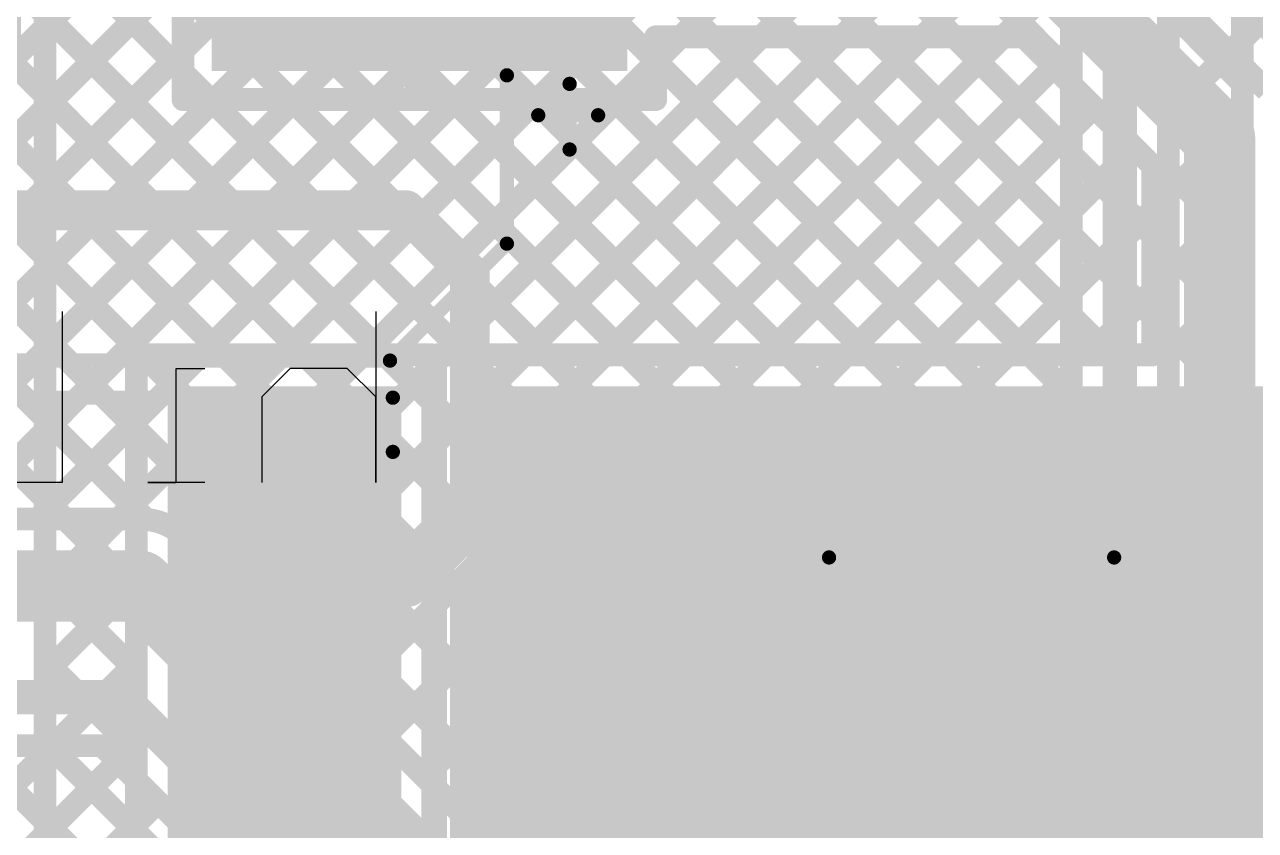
# Model space of a CAD drawing. Header units: millimetres. Extents: x 2.49 to 5.65, y 1.36 to 4.13.
# Drawn here: x 4.3888 to 4.8205, y 2.3043 to 2.5868 of the extents above; entities that cross this region are included whole.
import ezdxf

# ---------------------------------------------------------------- set-up
doc = ezdxf.new("R2010")
doc.units = ezdxf.units.MM
doc.header["$MEASUREMENT"] = 0
for name, color, linetype in [('BottomLayer', 5, 'Continuous'), ('BottomOverlay', 54, 'Continuous'), ('TopLayer', 1, 'Continuous'), ('TopOverlay', 2, 'Continuous'), ('TopPaste', 8, 'Continuous'), ('TopSolder', 216, 'Continuous')]:
    doc.layers.add(name, color=color, linetype=linetype)

# ---------------------------------------------------------------- blocks, each defined once
blk = doc.blocks.new('SMA_4')
at = {"layer": 'TopLayer'}
for points in [[(-0.02953, 0.03346), (-0.12795, 0.03346), (-0.02953, -0.03346), (-0.12795, -0.03346)], [(0.12795, 0.03346), (0.02953, 0.03346), (0.12795, -0.03346), (0.02953, -0.03346)]]:
    blk.add_solid(points, dxfattribs=at)
at = {"layer": 'TopOverlay', "const_width": 0.01}
for points in [[(-0.09, 0.043), (-0.09, 0.056)], [(0.094, 0.056), (-0.09, 0.056)], [(-0.089, -0.056), (-0.089, -0.043)], [(0.095, -0.056), (-0.089, -0.056)]]:
    blk.add_lwpolyline(points, dxfattribs=at)
at = {"layer": 'TopOverlay', "const_width": 0.005}
for points in [[(-0.0925, 0.056, 1), (-0.0875, 0.056, 1)], [(-0.0925, 0.056, 1), (-0.0875, 0.056, 1)], [(0.0915, 0.056, 1), (0.0965, 0.056, 1)], [(-0.0925, 0.043, 1), (-0.0875, 0.043, 1)], [(-0.0915, -0.043, 1), (-0.0865, -0.043, 1)], [(-0.0915, -0.056, 1), (-0.0865, -0.056, 1)], [(-0.0915, -0.056, 1), (-0.0865, -0.056, 1)], [(0.0925, -0.056, 1), (0.0975, -0.056, 1)]]:
    blk.add_lwpolyline(points, format="xyb", close=True, dxfattribs=at)
at = {"layer": 'TopOverlay'}
for points in [[(0.095, 0.036), (0.173, 0.036), (0.095, 0.061), (0.173, 0.061)], [(0.131, -0.061), (0.181, -0.061), (0.131, 0.061), (0.181, 0.061)], [(0.094, -0.061), (0.173, -0.061), (0.094, -0.036), (0.173, -0.036)]]:
    blk.add_solid(points, dxfattribs=at)
at = {"layer": 'TopPaste'}
for points in [[(-0.02953, 0.03346), (-0.12795, 0.03346), (-0.02953, -0.03346), (-0.12795, -0.03346)], [(0.12795, 0.03346), (0.02953, 0.03346), (0.12795, -0.03346), (0.02953, -0.03346)]]:
    blk.add_solid(points, dxfattribs=at)
at = {"layer": 'TopSolder'}
for points in [[(-0.02553, 0.03746), (-0.13195, 0.03746), (-0.02553, -0.03746), (-0.13195, -0.03746)], [(0.13195, 0.03746), (0.02553, 0.03746), (0.13195, -0.03746), (0.02553, -0.03746)]]:
    blk.add_solid(points, dxfattribs=at)
blk = doc.blocks.new('NR5040T4R7N_71')
at = {"layer": 'TopLayer'}
for points in [[(-0.10039, -0.07874), (-0.04134, -0.07874), (-0.10039, 0.07874), (-0.04134, 0.07874)], [(0.04134, -0.07874), (0.10039, -0.07874), (0.04134, 0.07874), (0.10039, 0.07874)]]:
    blk.add_solid(points, dxfattribs=at)
at = {"layer": 'TopOverlay', "const_width": 0.005}
for points in [[(0.104, 0.103), (-0.104, 0.103)], [(-0.104, 0.103), (-0.104, 0.084)], [(0.104, 0.103), (0.104, 0.084)], [(-0.104, -0.084), (-0.104, -0.103)], [(0.104, -0.084), (0.104, -0.103)], [(0.104, -0.103), (-0.104, -0.103)]]:
    blk.add_lwpolyline(points, dxfattribs=at)
at = {"layer": 'TopOverlay'}
for points, const_width in [([(-0.10525, 0.103, 1), (-0.10275, 0.103, 1)], 0.0025), ([(-0.10525, 0.103, 1), (-0.10275, 0.103, 1)], 0.0025), ([(0.10275, 0.103, 1), (0.10525, 0.103, 1)], 0.0025), ([(0.10275, 0.103, 1), (0.10525, 0.103, 1)], 0.0025), ([(-0.10525, 0.084, 1), (-0.10275, 0.084, 1)], 0.0025), ([(0.10275, 0.084, 1), (0.10525, 0.084, 1)], 0.0025), ([(-0.109, 0.076, 1), (-0.117, 0.076, 1)], 0.005), ([(-0.11825, 0.076, 1), (-0.11575, 0.076, 1)], 0.0025), ([(-0.11025, 0.076, 1), (-0.10775, 0.076, 1)], 0.0025), ([(-0.10525, -0.084, 1), (-0.10275, -0.084, 1)], 0.0025), ([(0.10275, -0.084, 1), (0.10525, -0.084, 1)], 0.0025), ([(-0.10525, -0.103, 1), (-0.10275, -0.103, 1)], 0.0025), ([(-0.10525, -0.103, 1), (-0.10275, -0.103, 1)], 0.0025), ([(0.10275, -0.103, 1), (0.10525, -0.103, 1)], 0.0025), ([(0.10275, -0.103, 1), (0.10525, -0.103, 1)], 0.0025)]:
    blk.add_lwpolyline(points, format="xyb", close=True, dxfattribs=dict(at, const_width=const_width))
at = {"layer": 'TopPaste'}
for points in [[(-0.10039, -0.07874), (-0.04134, -0.07874), (-0.10039, 0.07874), (-0.04134, 0.07874)], [(0.04134, -0.07874), (0.10039, -0.07874), (0.04134, 0.07874), (0.10039, 0.07874)]]:
    blk.add_solid(points, dxfattribs=at)
at = {"layer": 'TopSolder'}
for points in [[(-0.10439, -0.08274), (-0.03734, -0.08274), (-0.10439, 0.08274), (-0.03734, 0.08274)], [(0.03734, -0.08274), (0.10439, -0.08274), (0.03734, 0.08274), (0.10439, 0.08274)]]:
    blk.add_solid(points, dxfattribs=at)
blk = doc.blocks.new('UWX1H100MCL1GB_104')
at = {"layer": 'TopLayer'}
for points in [[(-0.1752, -0.0315), (-0.0374, -0.0315), (-0.1752, 0.0315), (-0.0374, 0.0315)], [(0.0374, -0.0315), (0.1752, -0.0315), (0.0374, 0.0315), (0.1752, 0.0315)]]:
    blk.add_solid(points, dxfattribs=at)
at = {"layer": 'TopOverlay', "const_width": 0.005}
for points in [[(-0.096, 0.137), (-0.137, 0.096)], [(0.14, 0.137), (-0.096, 0.137)], [(0.14, 0.137), (0.14, 0.037)], [(-0.137, 0.096), (-0.137, 0.037)], [(-0.159, 0.063), (-0.159, 0.04)], [(-0.148, 0.051), (-0.169, 0.051)], [(-0.137, -0.037), (-0.137, -0.096)], [(0.14, -0.037), (0.14, -0.137)], [(-0.096, -0.137), (-0.137, -0.096)], [(0.14, -0.137), (-0.096, -0.137)]]:
    blk.add_lwpolyline(points, dxfattribs=at)
at = {"layer": 'TopOverlay', "const_width": 0.0025}
for points in [[(-0.09725, 0.137, 1), (-0.09475, 0.137, 1)], [(-0.09725, 0.137, 1), (-0.09475, 0.137, 1)], [(0.13875, 0.137, 1), (0.14125, 0.137, 1)], [(0.13875, 0.137, 1), (0.14125, 0.137, 1)], [(-0.13825, 0.096, 1), (-0.13575, 0.096, 1)], [(-0.13825, 0.096, 1), (-0.13575, 0.096, 1)], [(-0.16025, 0.063, 1), (-0.15775, 0.063, 1)], [(-0.17025, 0.051, 1), (-0.16775, 0.051, 1)], [(-0.14925, 0.051, 1), (-0.14675, 0.051, 1)], [(-0.16025, 0.04, 1), (-0.15775, 0.04, 1)], [(-0.13825, 0.037, 1), (-0.13575, 0.037, 1)], [(0.13875, 0.037, 1), (0.14125, 0.037, 1)], [(-0.13825, -0.037, 1), (-0.13575, -0.037, 1)], [(0.13875, -0.037, 1), (0.14125, -0.037, 1)], [(-0.13825, -0.096, 1), (-0.13575, -0.096, 1)], [(-0.13825, -0.096, 1), (-0.13575, -0.096, 1)], [(-0.09725, -0.137, 1), (-0.09475, -0.137, 1)], [(-0.09725, -0.137, 1), (-0.09475, -0.137, 1)], [(0.13875, -0.137, 1), (0.14125, -0.137, 1)], [(0.13875, -0.137, 1), (0.14125, -0.137, 1)]]:
    blk.add_lwpolyline(points, format="xyb", close=True, dxfattribs=at)
at = {"layer": 'TopPaste'}
for points in [[(-0.1752, -0.0315), (-0.0374, -0.0315), (-0.1752, 0.0315), (-0.0374, 0.0315)], [(0.0374, -0.0315), (0.1752, -0.0315), (0.0374, 0.0315), (0.1752, 0.0315)]]:
    blk.add_solid(points, dxfattribs=at)
at = {"layer": 'TopSolder'}
for points in [[(-0.1792, -0.0355), (-0.0334, -0.0355), (-0.1792, 0.0355), (-0.0334, 0.0355)], [(0.0334, -0.0355), (0.1792, -0.0355), (0.0334, 0.0355), (0.1792, 0.0355)]]:
    blk.add_solid(points, dxfattribs=at)
blk = doc.blocks.new('UWX1H100MCL1GB_108')
at = {"layer": 'TopLayer'}
for points in [[(-0.1752, -0.0315), (-0.0374, -0.0315), (-0.1752, 0.0315), (-0.0374, 0.0315)], [(0.0374, -0.0315), (0.1752, -0.0315), (0.0374, 0.0315), (0.1752, 0.0315)]]:
    blk.add_solid(points, dxfattribs=at)
at = {"layer": 'TopOverlay', "const_width": 0.005}
for points in [[(-0.096, 0.137), (-0.137, 0.096)], [(-0.096, 0.137), (0.14, 0.137)], [(0.14, 0.137), (0.14, 0.037)], [(-0.137, 0.096), (-0.137, 0.037)], [(-0.159, 0.063), (-0.159, 0.04)], [(-0.169, 0.051), (-0.148, 0.051)], [(-0.137, -0.037), (-0.137, -0.096)], [(0.14, -0.037), (0.14, -0.137)], [(-0.137, -0.096), (-0.096, -0.137)], [(-0.096, -0.137), (0.14, -0.137)]]:
    blk.add_lwpolyline(points, dxfattribs=at)
at = {"layer": 'TopOverlay', "const_width": 0.0025}
for points in [[(-0.09725, 0.137, 1), (-0.09475, 0.137, 1)], [(-0.09725, 0.137, 1), (-0.09475, 0.137, 1)], [(0.13875, 0.137, 1), (0.14125, 0.137, 1)], [(0.13875, 0.137, 1), (0.14125, 0.137, 1)], [(-0.13825, 0.096, 1), (-0.13575, 0.096, 1)], [(-0.13825, 0.096, 1), (-0.13575, 0.096, 1)], [(-0.16025, 0.063, 1), (-0.15775, 0.063, 1)], [(-0.17025, 0.051, 1), (-0.16775, 0.051, 1)], [(-0.14925, 0.051, 1), (-0.14675, 0.051, 1)], [(-0.16025, 0.04, 1), (-0.15775, 0.04, 1)], [(-0.13825, 0.037, 1), (-0.13575, 0.037, 1)], [(0.13875, 0.037, 1), (0.14125, 0.037, 1)], [(-0.13825, -0.037, 1), (-0.13575, -0.037, 1)], [(0.13875, -0.037, 1), (0.14125, -0.037, 1)], [(-0.13825, -0.096, 1), (-0.13575, -0.096, 1)], [(-0.13825, -0.096, 1), (-0.13575, -0.096, 1)], [(-0.09725, -0.137, 1), (-0.09475, -0.137, 1)], [(-0.09725, -0.137, 1), (-0.09475, -0.137, 1)], [(0.13875, -0.137, 1), (0.14125, -0.137, 1)], [(0.13875, -0.137, 1), (0.14125, -0.137, 1)]]:
    blk.add_lwpolyline(points, format="xyb", close=True, dxfattribs=at)
at = {"layer": 'TopPaste'}
for points in [[(-0.1752, -0.0315), (-0.0374, -0.0315), (-0.1752, 0.0315), (-0.0374, 0.0315)], [(0.0374, -0.0315), (0.1752, -0.0315), (0.0374, 0.0315), (0.1752, 0.0315)]]:
    blk.add_solid(points, dxfattribs=at)
at = {"layer": 'TopSolder'}
for points in [[(-0.1792, -0.0355), (-0.0334, -0.0355), (-0.1792, 0.0355), (-0.0334, 0.0355)], [(0.0334, -0.0355), (0.1792, -0.0355), (0.0334, 0.0355), (0.1792, 0.0355)]]:
    blk.add_solid(points, dxfattribs=at)

msp = doc.modelspace()

# ---------------------------------------------------------------- linework, layer by layer
at = {"layer": 'BottomLayer'}
for points, const_width in [([(3.81843, 3.5072), (4.756, 2.56963)], 0.008), ([(3.80429, 3.49305), (4.756, 2.54134)], 0.008), ([(3.79015, 3.47891), (4.756, 2.51306)], 0.008), ([(3.776, 3.46477), (4.756, 2.48477)], 0.008), ([(3.76186, 3.45063), (4.756, 2.45649)], 0.008), ([(3.74772, 3.43649), (4.756, 2.42821)], 0.008), ([(3.73358, 3.42234), (4.756, 2.39992)], 0.008), ([(3.71944, 3.4082), (4.756, 2.37164)], 0.008), ([(3.70529, 3.39406), (4.756, 2.34335)], 0.008), ([(3.69115, 3.37992), (4.756, 2.31507)], 0.008), ([(3.67701, 3.36577), (4.756, 2.28678)], 0.008), ([(3.66287, 3.35163), (4.756, 2.2585)], 0.008), ([(3.6545, 3.33172), (4.756, 2.23022)], 0.008), ([(3.6545, 3.30343), (4.756, 2.20193)], 0.008), ([(3.6545, 3.27515), (4.756, 2.17365)], 0.008), ([(3.6545, 3.24687), (4.756, 2.14537)], 0.008), ([(3.6545, 3.21858), (4.756, 2.11708)], 0.008), ([(3.6545, 3.1903), (4.43142, 2.41337)], 0.008), ([(3.6545, 3.16201), (4.40301, 2.4135)], 0.008), ([(4.773, 1.94953), (4.773, 2.986)], 0.012), ([(4.756, 1.94953), (4.756, 2.97079)], 0.008), ([(4.79, 1.95657), (4.79, 2.97079)], 0.008), ([(4.81599, 2.00723), (4.81599, 2.97079)], 0.008), ([(4.22369, 2.4135), (4.756, 2.94581)], 0.008), ([(4.25198, 2.4135), (4.756, 2.91752)], 0.008), ([(4.28026, 2.4135), (4.756, 2.88924)], 0.008), ([(4.30855, 2.4135), (4.756, 2.86095)], 0.008), ([(4.33683, 2.4135), (4.756, 2.83267)], 0.008), ([(4.36512, 2.4135), (4.756, 2.80438)], 0.008), ([(4.3934, 2.4135), (4.756, 2.7761)], 0.008), ([(4.42168, 2.4135), (4.756, 2.74782)], 0.008), ([(4.4443, 2.40783), (4.756, 2.71953)], 0.008), ([(4.45849, 2.39374), (4.756, 2.69125)], 0.008), ([(4.47264, 2.3796), (4.756, 2.66296)], 0.008), ([(4.48678, 2.36546), (4.756, 2.63468)], 0.008), ([(4.79, 2.58383), (4.81599, 2.60982)], 0.008), ([(4.50092, 2.35131), (4.756, 2.60639)], 0.008), ([(4.79, 2.5922), (4.81599, 2.5662)], 0.008), ([(4.51506, 2.33717), (4.756, 2.57811)], 0.008), ([(4.79, 2.55554), (4.81599, 2.58153)], 0.008), ([(4.79, 2.56391), (4.81599, 2.53792)], 0.008), ([(4.79, 2.52726), (4.81599, 2.55325)], 0.008), ([(4.5292, 2.32303), (4.756, 2.54983)], 0.008), ([(4.79, 2.53563), (4.81599, 2.50963)], 0.008), ([(4.54335, 2.30889), (4.756, 2.52154)], 0.008), ([(4.79, 2.49897), (4.81599, 2.52496)], 0.008), ([(4.79, 2.50734), (4.81599, 2.48135)], 0.008), ([(4.79, 2.47069), (4.81599, 2.49668)], 0.008), ([(4.55749, 2.29475), (4.756, 2.49326)], 0.008), ([(4.79, 2.47906), (4.81599, 2.45307)], 0.008), ([(4.79, 2.4424), (4.81599, 2.4684)], 0.008), ([(4.57163, 2.2806), (4.756, 2.46497)], 0.008), ([(4.79, 2.45077), (4.81599, 2.42478)], 0.008), ([(4.79, 2.41412), (4.81599, 2.44011)], 0.008), ([(4.58577, 2.26646), (4.756, 2.43669)], 0.008), ([(4.79, 2.42249), (4.81599, 2.3965)], 0.008), ([(3.742, 2.4135), (4.429, 2.4135)], 0.008), ([(4.79, 2.38584), (4.81599, 2.41183)], 0.008), ([(4.44563, 2.4066), (4.74462, 2.10762)], 0.008), ([(4.59991, 2.25232), (4.756, 2.4084)], 0.008), ([(3.742, 2.39), (4.429, 2.39)], 0.025), ([(4.429, 2.39), (4.728, 2.091)], 0.025), ([(4.79, 2.3942), (4.81599, 2.36821)], 0.008), ([(4.79, 2.35755), (4.81599, 2.38354)], 0.008), ([(4.61406, 2.23818), (4.756, 2.38012)], 0.008), ([(4.79, 2.36592), (4.81599, 2.33993)], 0.008), ([(4.79, 2.32927), (4.81599, 2.35526)], 0.008), ([(3.257, 2.351), (4.423, 2.351)], 0.012), ([(4.423, 2.351), (4.524, 2.25)], 0.012), ([(4.6282, 2.22403), (4.756, 2.35184)], 0.008), ([(4.79, 2.33764), (4.81599, 2.31164)], 0.008), ([(4.15822, 2.334), (4.41596, 2.334)], 0.008), ([(4.24725, 2.1825), (4.39875, 2.334)], 0.008), ([(4.36937, 2.334), (4.507, 2.19638)], 0.008), ([(4.39766, 2.334), (4.507, 2.22466)], 0.008), ([(4.41596, 2.334), (4.507, 2.24296)], 0.008), ([(4.27554, 2.1825), (4.4215, 2.32846)], 0.008), ([(4.64234, 2.20989), (4.756, 2.32355)], 0.008), ([(4.79, 2.30098), (4.81599, 2.32697)], 0.008), ([(4.30382, 2.1825), (4.43564, 2.31432)], 0.008), ([(4.79, 2.30935), (4.81599, 2.28336)], 0.008)]:
    msp.add_lwpolyline(points, dxfattribs=dict(at, const_width=const_width))
for points, const_width in [([(4.788, 2.58383, 1), (4.792, 2.58383, 1)], 0.004), ([(4.754, 2.57811, 1), (4.758, 2.57811, 1)], 0.004), ([(4.81399, 2.58153, 1), (4.81799, 2.58153, 1)], 0.004), ([(4.754, 2.56963, 1), (4.758, 2.56963, 1)], 0.004), ([(4.81399, 2.5662, 1), (4.81799, 2.5662, 1)], 0.004), ([(4.788, 2.56391, 1), (4.792, 2.56391, 1)], 0.004), ([(4.788, 2.55554, 1), (4.792, 2.55554, 1)], 0.004), ([(4.81399, 2.55325, 1), (4.81799, 2.55325, 1)], 0.004), ([(4.754, 2.54983, 1), (4.758, 2.54983, 1)], 0.004), ([(4.754, 2.54134, 1), (4.758, 2.54134, 1)], 0.004), ([(4.788, 2.53563, 1), (4.792, 2.53563, 1)], 0.004), ([(4.81399, 2.53792, 1), (4.81799, 2.53792, 1)], 0.004), ([(4.788, 2.52726, 1), (4.792, 2.52726, 1)], 0.004), ([(4.754, 2.52154, 1), (4.758, 2.52154, 1)], 0.004), ([(4.81399, 2.52496, 1), (4.81799, 2.52496, 1)], 0.004), ([(4.754, 2.51306, 1), (4.758, 2.51306, 1)], 0.004), ([(4.81399, 2.50963, 1), (4.81799, 2.50963, 1)], 0.004), ([(4.788, 2.50734, 1), (4.792, 2.50734, 1)], 0.004), ([(4.788, 2.49897, 1), (4.792, 2.49897, 1)], 0.004), ([(4.81399, 2.49668, 1), (4.81799, 2.49668, 1)], 0.004), ([(4.754, 2.49326, 1), (4.758, 2.49326, 1)], 0.004), ([(4.754, 2.48477, 1), (4.758, 2.48477, 1)], 0.004), ([(4.788, 2.47906, 1), (4.792, 2.47906, 1)], 0.004), ([(4.81399, 2.48135, 1), (4.81799, 2.48135, 1)], 0.004), ([(4.788, 2.47069, 1), (4.792, 2.47069, 1)], 0.004), ([(4.81399, 2.4684, 1), (4.81799, 2.4684, 1)], 0.004), ([(4.754, 2.46497, 1), (4.758, 2.46497, 1)], 0.004), ([(4.754, 2.45649, 1), (4.758, 2.45649, 1)], 0.004), ([(4.81399, 2.45307, 1), (4.81799, 2.45307, 1)], 0.004), ([(4.788, 2.45077, 1), (4.792, 2.45077, 1)], 0.004), ([(4.788, 2.4424, 1), (4.792, 2.4424, 1)], 0.004), ([(4.81399, 2.44011, 1), (4.81799, 2.44011, 1)], 0.004), ([(4.754, 2.43669, 1), (4.758, 2.43669, 1)], 0.004), ([(4.754, 2.42821, 1), (4.758, 2.42821, 1)], 0.004), ([(4.788, 2.42249, 1), (4.792, 2.42249, 1)], 0.004), ([(4.81399, 2.42478, 1), (4.81799, 2.42478, 1)], 0.004), ([(4.788, 2.41412, 1), (4.792, 2.41412, 1)], 0.004), ([(4.3914, 2.4135, 1), (4.3954, 2.4135, 1)], 0.004), ([(4.40101, 2.4135, 1), (4.40501, 2.4135, 1)], 0.004), ([(4.41968, 2.4135, 1), (4.42368, 2.4135, 1)], 0.004), ([(4.427, 2.4135, 1), (4.431, 2.4135, 1)], 0.004), ([(4.427, 2.4135, 1), (4.431, 2.4135, 1)], 0.004), ([(4.427, 2.4135, 1), (4.431, 2.4135, 1)], 0.004), ([(4.42942, 2.41337, 1), (4.43342, 2.41337, 1)], 0.004), ([(4.81399, 2.41183, 1), (4.81799, 2.41183, 1)], 0.004), ([(4.4423, 2.40783, 1), (4.4463, 2.40783, 1)], 0.004), ([(4.44362, 2.40662, 1), (4.44762, 2.40662, 1)], 0.004), ([(4.44363, 2.4066, 1), (4.44763, 2.4066, 1)], 0.004), ([(4.44363, 2.4066, 1), (4.44763, 2.4066, 1)], 0.004), ([(4.754, 2.4084, 1), (4.758, 2.4084, 1)], 0.004), ([(4.42275, 2.39, 1), (4.43525, 2.39, 1)], 0.0125), ([(4.42275, 2.39, 1), (4.43525, 2.39, 1)], 0.0125), ([(4.754, 2.39992, 1), (4.758, 2.39992, 1)], 0.004), ([(4.81399, 2.3965, 1), (4.81799, 2.3965, 1)], 0.004), ([(4.45649, 2.39374, 1), (4.46049, 2.39374, 1)], 0.004), ([(4.788, 2.3942, 1), (4.792, 2.3942, 1)], 0.004), ([(4.788, 2.38584, 1), (4.792, 2.38584, 1)], 0.004), ([(4.81399, 2.38354, 1), (4.81799, 2.38354, 1)], 0.004), ([(4.47064, 2.3796, 1), (4.47464, 2.3796, 1)], 0.004), ([(4.754, 2.38012, 1), (4.758, 2.38012, 1)], 0.004), ([(4.754, 2.37164, 1), (4.758, 2.37164, 1)], 0.004), ([(4.81399, 2.36821, 1), (4.81799, 2.36821, 1)], 0.004), ([(4.48478, 2.36546, 1), (4.48878, 2.36546, 1)], 0.004), ([(4.788, 2.36592, 1), (4.792, 2.36592, 1)], 0.004), ([(4.788, 2.35755, 1), (4.792, 2.35755, 1)], 0.004), ([(4.81399, 2.35526, 1), (4.81799, 2.35526, 1)], 0.004), ([(4.42, 2.351, 1), (4.426, 2.351, 1)], 0.006), ([(4.42, 2.351, 1), (4.426, 2.351, 1)], 0.006), ([(4.49892, 2.35131, 1), (4.50292, 2.35131, 1)], 0.004), ([(4.754, 2.35184, 1), (4.758, 2.35184, 1)], 0.004), ([(4.754, 2.34335, 1), (4.758, 2.34335, 1)], 0.004), ([(4.51306, 2.33717, 1), (4.51706, 2.33717, 1)], 0.004), ([(4.788, 2.33764, 1), (4.792, 2.33764, 1)], 0.004), ([(4.81399, 2.33993, 1), (4.81799, 2.33993, 1)], 0.004), ([(4.39566, 2.334, 1), (4.39966, 2.334, 1)], 0.004), ([(4.39675, 2.334, 1), (4.40075, 2.334, 1)], 0.004), ([(4.41396, 2.334, 1), (4.41796, 2.334, 1)], 0.004), ([(4.41396, 2.334, 1), (4.41796, 2.334, 1)], 0.004), ([(4.4195, 2.32846, 1), (4.4235, 2.32846, 1)], 0.004), ([(4.788, 2.32927, 1), (4.792, 2.32927, 1)], 0.004), ([(4.5272, 2.32303, 1), (4.5312, 2.32303, 1)], 0.004), ([(4.754, 2.32355, 1), (4.758, 2.32355, 1)], 0.004), ([(4.81399, 2.32697, 1), (4.81799, 2.32697, 1)], 0.004), ([(4.43364, 2.31432, 1), (4.43764, 2.31432, 1)], 0.004), ([(4.754, 2.31507, 1), (4.758, 2.31507, 1)], 0.004), ([(4.81399, 2.31164, 1), (4.81799, 2.31164, 1)], 0.004), ([(4.54135, 2.30889, 1), (4.54535, 2.30889, 1)], 0.004), ([(4.788, 2.30935, 1), (4.792, 2.30935, 1)], 0.004), ([(4.788, 2.30098, 1), (4.792, 2.30098, 1)], 0.004)]:
    msp.add_lwpolyline(points, format="xyb", close=True, dxfattribs=dict(at, const_width=const_width))
at = {"layer": 'BottomLayer', "const_width": 0.008}
for points in [[(4.429, 2.4135, -0.199188), (4.44563, 2.4066)], [(4.429, 2.4135, -0.198912), (4.44562, 2.40662)]]:
    msp.add_lwpolyline(points, format="xyb", dxfattribs=at)
at = {"layer": 'BottomOverlay'}
for p, q in [((4.40204, 2.48625), (4.40204, 2.42627)), ((4.512, 2.48625), (4.512, 2.42627)), ((4.44202, 2.42627), (4.44202, 2.46626)), ((4.44202, 2.46626), (4.45202, 2.46626)), ((4.48201, 2.46626), (4.47201, 2.45626)), ((4.502, 2.46626), (4.48201, 2.46626)), ((4.512, 2.45626), (4.502, 2.46626)), ((4.47201, 2.45626), (4.47201, 2.42627)), ((4.512, 2.42627), (4.512, 2.45626)), ((4.40204, 2.42627), (4.36205, 2.42627)), ((4.45202, 2.42627), (4.43203, 2.42627)), ((4.43203, 2.42627), (4.44202, 2.42627))]:
    msp.add_line(p, q, dxfattribs=at)
at = {"layer": 'BottomOverlay', "const_width": 0.014}
for points in [[(3.65743, 2.52171), (4.52257, 2.52171)], [(4.52257, 2.52171), (4.545, 2.49927)], [(4.545, 2.41127), (4.545, 2.49927)], [(4.52343, 2.38971), (4.545, 2.41127)], [(3.65557, 2.38971), (4.52343, 2.38971)]]:
    msp.add_lwpolyline(points, dxfattribs=at)
at = {"layer": 'BottomOverlay', "const_width": 0.007}
for points in [[(4.51907, 2.52171, 1), (4.52607, 2.52171, 1)], [(4.51907, 2.52171, 1), (4.52607, 2.52171, 1)], [(4.5415, 2.49927, 1), (4.5485, 2.49927, 1)], [(4.5415, 2.49927, 1), (4.5485, 2.49927, 1)], [(4.5415, 2.41127, 1), (4.5485, 2.41127, 1)], [(4.5415, 2.41127, 1), (4.5485, 2.41127, 1)], [(4.51993, 2.38971, 1), (4.52693, 2.38971, 1)], [(4.51993, 2.38971, 1), (4.52693, 2.38971, 1)]]:
    msp.add_lwpolyline(points, format="xyb", close=True, dxfattribs=at)
at = {"layer": 'TopLayer'}
for points, const_width in [([(4.55398, 2.8565), (5.199, 2.21148)], 0.008), ([(4.81135, 2.57689), (4.92855, 2.69409)], 0.008), ([(4.4444, 2.5605), (4.4444, 2.6515)], 0.008), ([(4.396, 2.35), (4.396, 2.651)], 0.008), ([(4.396, 2.58581), (4.4444, 2.63421)], 0.008), ([(4.76563, 2.6226), (4.8246, 2.56363)], 0.008), ([(4.396, 2.6185), (4.4444, 2.5701)], 0.008), ([(4.749, 2.606), (4.808, 2.547)], 0.025), ([(4.396, 2.55752), (4.4444, 2.60592)], 0.008), ([(4.5273, 2.5645), (4.5273, 2.606)], 0.01), ([(4.396, 2.59022), (4.51522, 2.471)], 0.008), ([(4.53575, 2.471), (4.64725, 2.5825)], 0.008), ([(4.56404, 2.471), (4.67554, 2.5825)], 0.008), ([(4.59232, 2.471), (4.70382, 2.5825)], 0.008), ([(4.6102, 2.5825), (4.73927, 2.5825)], 0.008), ([(4.6102, 2.5605), (4.6102, 2.5825)], 0.008), ([(4.6102, 2.57373), (4.61897, 2.5825)], 0.008), ([(4.62061, 2.471), (4.73211, 2.5825)], 0.008), ([(4.62999, 2.5825), (4.74149, 2.471)], 0.008), ([(4.65827, 2.5825), (4.76977, 2.471)], 0.008), ([(4.68656, 2.5825), (4.7845, 2.48456)], 0.008), ([(4.71484, 2.5825), (4.7845, 2.51284)], 0.008), ([(4.73927, 2.5825), (4.7845, 2.53727)], 0.008), ([(4.396, 2.52924), (4.4444, 2.57764)], 0.008), ([(4.6102, 2.57401), (4.71321, 2.471)], 0.008), ([(4.64889, 2.471), (4.74983, 2.57194)], 0.008), ([(4.396, 2.56193), (4.48693, 2.471)], 0.008), ([(4.396, 2.44438), (4.51212, 2.5605)], 0.008), ([(4.396, 2.50095), (4.45555, 2.5605)], 0.008), ([(4.396, 2.47267), (4.48384, 2.5605)], 0.008), ([(4.4444, 2.5605), (4.6102, 2.5605)], 0.008), ([(4.4509, 2.471), (4.5404, 2.5605)], 0.008), ([(4.454, 2.5605), (4.5435, 2.471)], 0.008), ([(4.47918, 2.471), (4.56869, 2.5605)], 0.008), ([(4.48228, 2.5605), (4.57178, 2.471)], 0.008), ([(4.50747, 2.471), (4.59697, 2.5605)], 0.008), ([(4.51056, 2.5605), (4.60007, 2.471)], 0.008), ([(4.53885, 2.5605), (4.62835, 2.471)], 0.008), ([(4.56713, 2.5605), (4.65664, 2.471)], 0.008), ([(4.59542, 2.5605), (4.68492, 2.471)], 0.008), ([(4.67717, 2.471), (4.76397, 2.5578)], 0.008), ([(4.808, 2.3663), (4.808, 2.547)], 0.025), ([(4.70546, 2.471), (4.77811, 2.54365)], 0.008), ([(4.7845, 2.471), (4.7845, 2.53727)], 0.008), ([(4.396, 2.53365), (4.45865, 2.471)], 0.008), ([(4.73374, 2.471), (4.7845, 2.52176)], 0.008), ([(4.396, 2.50537), (4.43037, 2.471)], 0.008), ([(4.76203, 2.471), (4.7845, 2.49347)], 0.008), ([(4.396, 2.47708), (4.428, 2.44508)], 0.008), ([(4.428, 2.471), (4.532, 2.471)], 0.008), ([(4.428, 2.23923), (4.428, 2.471)], 0.008), ([(4.532, 2.283), (4.532, 2.471)], 0.008), ([(4.533, 2.471), (4.7845, 2.471)], 0.008), ([(4.533, 2.46825), (4.53575, 2.471)], 0.008), ([(4.533, 2.284), (4.533, 2.471)], 0.008), ([(4.396, 2.4488), (4.428, 2.4168)], 0.008), ([(4.396, 2.4161), (4.428, 2.4481)], 0.008), ([(4.396, 2.42051), (4.428, 2.38851)], 0.008), ([(4.396, 2.38782), (4.428, 2.41982)], 0.008), ([(4.396, 2.39223), (4.428, 2.36023)], 0.008), ([(4.396, 2.35953), (4.428, 2.39153)], 0.008), ([(4.599, 2.37974), (4.79456, 2.37974)], 0.025), ([(4.79456, 2.37974), (4.808, 2.3663)], 0.025), ([(4.808, 2.2874), (4.808, 2.3663)], 0.01), ([(4.396, 2.36394), (4.428, 2.33194)], 0.008), ([(4.396, 2.33125), (4.428, 2.36325)], 0.008), ([(4.396, 2.32), (4.396, 2.35)], 0.008), ([(4.396, 2.32), (4.396, 2.35)], 0.008), ([(4.396, 2.33566), (4.428, 2.30366)], 0.008), ([(4.396, 2.30296), (4.428, 2.33496)], 0.008), ([(4.396, 2.23923), (4.396, 2.32)], 0.008), ([(4.396, 2.30737), (4.428, 2.27537)], 0.008), ([(4.396, 2.27468), (4.428, 2.30668)], 0.008)]:
    msp.add_lwpolyline(points, dxfattribs=dict(at, const_width=const_width))
for points, const_width in [([(4.394, 2.59022, 1), (4.398, 2.59022, 1)], 0.004), ([(4.394, 2.58581, 1), (4.398, 2.58581, 1)], 0.004), ([(4.6082, 2.5825, 1), (4.6122, 2.5825, 1)], 0.004), ([(4.6082, 2.5825, 1), (4.6122, 2.5825, 1)], 0.004), ([(4.61697, 2.5825, 1), (4.62097, 2.5825, 1)], 0.004), ([(4.62799, 2.5825, 1), (4.63199, 2.5825, 1)], 0.004), ([(4.64525, 2.5825, 1), (4.64925, 2.5825, 1)], 0.004), ([(4.65627, 2.5825, 1), (4.66027, 2.5825, 1)], 0.004), ([(4.67354, 2.5825, 1), (4.67754, 2.5825, 1)], 0.004), ([(4.68456, 2.5825, 1), (4.68856, 2.5825, 1)], 0.004), ([(4.70182, 2.5825, 1), (4.70582, 2.5825, 1)], 0.004), ([(4.71284, 2.5825, 1), (4.71684, 2.5825, 1)], 0.004), ([(4.73011, 2.5825, 1), (4.73411, 2.5825, 1)], 0.004), ([(4.73727, 2.5825, 1), (4.74127, 2.5825, 1)], 0.004), ([(4.73727, 2.5825, 1), (4.74127, 2.5825, 1)], 0.004), ([(4.4424, 2.57764, 1), (4.4464, 2.57764, 1)], 0.004), ([(4.6082, 2.57401, 1), (4.6122, 2.57401, 1)], 0.004), ([(4.6082, 2.57373, 1), (4.6122, 2.57373, 1)], 0.004), ([(4.80935, 2.57689, 1), (4.81335, 2.57689, 1)], 0.004), ([(4.4424, 2.5701, 1), (4.4464, 2.5701, 1)], 0.004), ([(4.74783, 2.57194, 1), (4.75183, 2.57194, 1)], 0.004), ([(4.5248, 2.5645, 1), (4.5298, 2.5645, 1)], 0.005), ([(4.394, 2.56193, 1), (4.398, 2.56193, 1)], 0.004), ([(4.4424, 2.5605, 1), (4.4464, 2.5605, 1)], 0.004), ([(4.4424, 2.5605, 1), (4.4464, 2.5605, 1)], 0.004), ([(4.452, 2.5605, 1), (4.456, 2.5605, 1)], 0.004), ([(4.45355, 2.5605, 1), (4.45755, 2.5605, 1)], 0.004), ([(4.48028, 2.5605, 1), (4.48428, 2.5605, 1)], 0.004), ([(4.48184, 2.5605, 1), (4.48584, 2.5605, 1)], 0.004), ([(4.50856, 2.5605, 1), (4.51256, 2.5605, 1)], 0.004), ([(4.51012, 2.5605, 1), (4.51412, 2.5605, 1)], 0.004), ([(4.53685, 2.5605, 1), (4.54085, 2.5605, 1)], 0.004), ([(4.5384, 2.5605, 1), (4.5424, 2.5605, 1)], 0.004), ([(4.56513, 2.5605, 1), (4.56913, 2.5605, 1)], 0.004), ([(4.56669, 2.5605, 1), (4.57069, 2.5605, 1)], 0.004), ([(4.59342, 2.5605, 1), (4.59742, 2.5605, 1)], 0.004), ([(4.59497, 2.5605, 1), (4.59897, 2.5605, 1)], 0.004), ([(4.6082, 2.5605, 1), (4.6122, 2.5605, 1)], 0.004), ([(4.6082, 2.5605, 1), (4.6122, 2.5605, 1)], 0.004), ([(4.394, 2.55752, 1), (4.398, 2.55752, 1)], 0.004), ([(4.76197, 2.5578, 1), (4.76597, 2.5578, 1)], 0.004), ([(4.80175, 2.547, 1), (4.81425, 2.547, 1)], 0.0125), ([(4.80175, 2.547, 1), (4.81425, 2.547, 1)], 0.0125), ([(4.77611, 2.54365, 1), (4.78011, 2.54365, 1)], 0.004), ([(4.7825, 2.53727, 1), (4.7865, 2.53727, 1)], 0.004), ([(4.7825, 2.53727, 1), (4.7865, 2.53727, 1)], 0.004), ([(4.394, 2.53365, 1), (4.398, 2.53365, 1)], 0.004), ([(4.394, 2.52924, 1), (4.398, 2.52924, 1)], 0.004), ([(4.7825, 2.52176, 1), (4.7865, 2.52176, 1)], 0.004), ([(4.7825, 2.51284, 1), (4.7865, 2.51284, 1)], 0.004), ([(4.394, 2.50537, 1), (4.398, 2.50537, 1)], 0.004), ([(4.394, 2.50095, 1), (4.398, 2.50095, 1)], 0.004), ([(4.7825, 2.49347, 1), (4.7865, 2.49347, 1)], 0.004), ([(4.7825, 2.48456, 1), (4.7865, 2.48456, 1)], 0.004), ([(4.394, 2.47708, 1), (4.398, 2.47708, 1)], 0.004), ([(4.394, 2.47267, 1), (4.398, 2.47267, 1)], 0.004), ([(4.426, 2.471, 1), (4.43, 2.471, 1)], 0.004), ([(4.426, 2.471, 1), (4.43, 2.471, 1)], 0.004), ([(4.42837, 2.471, 1), (4.43237, 2.471, 1)], 0.004), ([(4.4489, 2.471, 1), (4.4529, 2.471, 1)], 0.004), ([(4.45665, 2.471, 1), (4.46065, 2.471, 1)], 0.004), ([(4.47718, 2.471, 1), (4.48118, 2.471, 1)], 0.004), ([(4.48493, 2.471, 1), (4.48893, 2.471, 1)], 0.004), ([(4.50547, 2.471, 1), (4.50947, 2.471, 1)], 0.004), ([(4.51322, 2.471, 1), (4.51722, 2.471, 1)], 0.004), ([(4.53, 2.471, 1), (4.534, 2.471, 1)], 0.004), ([(4.53, 2.471, 1), (4.534, 2.471, 1)], 0.004), ([(4.531, 2.471, 1), (4.535, 2.471, 1)], 0.004), ([(4.531, 2.471, 1), (4.535, 2.471, 1)], 0.004), ([(4.53375, 2.471, 1), (4.53775, 2.471, 1)], 0.004), ([(4.53375, 2.471, 1), (4.53775, 2.471, 1)], 0.004), ([(4.5415, 2.471, 1), (4.5455, 2.471, 1)], 0.004), ([(4.56204, 2.471, 1), (4.56604, 2.471, 1)], 0.004), ([(4.56978, 2.471, 1), (4.57378, 2.471, 1)], 0.004), ([(4.59032, 2.471, 1), (4.59432, 2.471, 1)], 0.004), ([(4.59807, 2.471, 1), (4.60207, 2.471, 1)], 0.004), ([(4.61861, 2.471, 1), (4.62261, 2.471, 1)], 0.004), ([(4.62635, 2.471, 1), (4.63035, 2.471, 1)], 0.004), ([(4.64689, 2.471, 1), (4.65089, 2.471, 1)], 0.004), ([(4.65464, 2.471, 1), (4.65864, 2.471, 1)], 0.004), ([(4.67517, 2.471, 1), (4.67917, 2.471, 1)], 0.004), ([(4.68292, 2.471, 1), (4.68692, 2.471, 1)], 0.004), ([(4.70346, 2.471, 1), (4.70746, 2.471, 1)], 0.004), ([(4.7112, 2.471, 1), (4.71521, 2.471, 1)], 0.004), ([(4.73174, 2.471, 1), (4.73574, 2.471, 1)], 0.004), ([(4.73949, 2.471, 1), (4.74349, 2.471, 1)], 0.004), ([(4.76003, 2.471, 1), (4.76403, 2.471, 1)], 0.004), ([(4.76777, 2.471, 1), (4.77177, 2.471, 1)], 0.004), ([(4.7825, 2.471, 1), (4.7865, 2.471, 1)], 0.004), ([(4.7825, 2.471, 1), (4.7865, 2.471, 1)], 0.004), ([(4.531, 2.46825, 1), (4.535, 2.46825, 1)], 0.004), ([(4.394, 2.4488, 1), (4.398, 2.4488, 1)], 0.004), ([(4.394, 2.44438, 1), (4.398, 2.44438, 1)], 0.004), ([(4.426, 2.4481, 1), (4.43, 2.4481, 1)], 0.004), ([(4.426, 2.44508, 1), (4.43, 2.44508, 1)], 0.004), ([(4.394, 2.42051, 1), (4.398, 2.42051, 1)], 0.004), ([(4.426, 2.41982, 1), (4.43, 2.41982, 1)], 0.004), ([(4.394, 2.4161, 1), (4.398, 2.4161, 1)], 0.004), ([(4.426, 2.4168, 1), (4.43, 2.4168, 1)], 0.004), ([(4.394, 2.39223, 1), (4.398, 2.39223, 1)], 0.004), ([(4.394, 2.38782, 1), (4.398, 2.38782, 1)], 0.004), ([(4.426, 2.39153, 1), (4.43, 2.39153, 1)], 0.004), ([(4.426, 2.38851, 1), (4.43, 2.38851, 1)], 0.004), ([(4.59275, 2.37974, 1), (4.60525, 2.37974, 1)], 0.0125), ([(4.78831, 2.37974, 1), (4.80081, 2.37974, 1)], 0.0125), ([(4.78831, 2.37974, 1), (4.80081, 2.37974, 1)], 0.0125), ([(4.80175, 2.3663, 1), (4.81425, 2.3663, 1)], 0.0125), ([(4.80175, 2.3663, 1), (4.81425, 2.3663, 1)], 0.0125), ([(4.8055, 2.3663, 1), (4.8105, 2.3663, 1)], 0.005), ([(4.394, 2.36394, 1), (4.398, 2.36394, 1)], 0.004), ([(4.426, 2.36325, 1), (4.43, 2.36325, 1)], 0.004), ([(4.394, 2.35953, 1), (4.398, 2.35953, 1)], 0.004), ([(4.426, 2.36023, 1), (4.43, 2.36023, 1)], 0.004), ([(4.394, 2.35, 1), (4.398, 2.35, 1)], 0.004), ([(4.394, 2.35, 1), (4.398, 2.35, 1)], 0.004), ([(4.394, 2.35, 1), (4.398, 2.35, 1)], 0.004), ([(4.394, 2.33566, 1), (4.398, 2.33566, 1)], 0.004), ([(4.426, 2.33496, 1), (4.43, 2.33496, 1)], 0.004), ([(4.426, 2.33194, 1), (4.43, 2.33194, 1)], 0.004), ([(4.394, 2.33125, 1), (4.398, 2.33125, 1)], 0.004), ([(4.394, 2.32, 1), (4.398, 2.32, 1)], 0.004), ([(4.394, 2.32, 1), (4.398, 2.32, 1)], 0.004), ([(4.394, 2.32, 1), (4.398, 2.32, 1)], 0.004), ([(4.394, 2.30737, 1), (4.398, 2.30737, 1)], 0.004), ([(4.426, 2.30668, 1), (4.43, 2.30668, 1)], 0.004), ([(4.394, 2.30296, 1), (4.398, 2.30296, 1)], 0.004), ([(4.426, 2.30366, 1), (4.43, 2.30366, 1)], 0.004)]:
    msp.add_lwpolyline(points, format="xyb", close=True, dxfattribs=dict(at, const_width=const_width))
for points in [[(4.439, 2.195), (4.521, 2.195), (4.439, 2.46), (4.521, 2.46)], [(4.544, 2.295), (4.853, 2.295), (4.544, 2.46), (4.853, 2.46)]]:
    msp.add_solid(points, dxfattribs=at)

# ---------------------------------------------------------------- block references
for name, p, rotation in [('UWX1H100MCL1GB_104', (4.421, 2.606), 180), ('NR5040T4R7N_71', (4.414, 2.353), 180), ('UWX1H100MCL1GB_108', (4.808, 2.26), 90), ('SMA_4', (4.599, 2.301), 270)]:
    msp.add_blockref(name, p, dxfattribs=dict(rotation=rotation))

doc.saveas('drawing.dxf')
